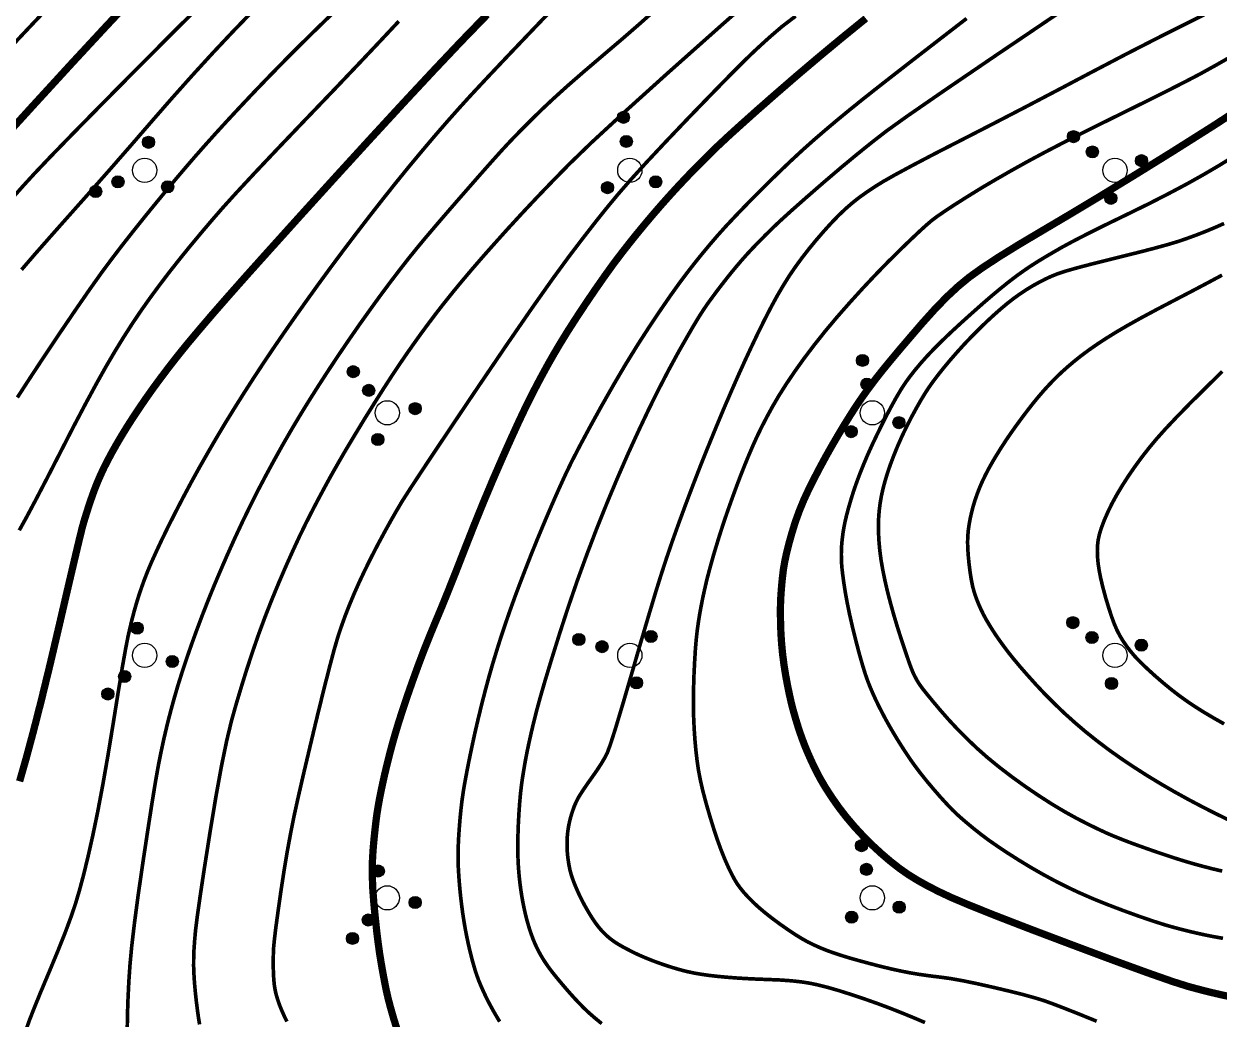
# Model space of a CAD drawing. Extents: x 396500 to 398250, y 1005980 to 1008200.
# Drawn here: x 398080.55 to 398105.18, y 1007956.54 to 1007977.06 of the extents above; entities that cross this region are included whole.
import ezdxf

# ---------------------------------------------------------------- set-up
doc = ezdxf.new("R2010")
doc.units = 0
doc.header["$LTSCALE"] = 0.5
doc.layers.get('0').update_dxf_attribs({"linetype": 'CONTINUOUS'})
doc.layers.add('DGX', color=2, linetype='CONTINUOUS')
doc.layers.add('ZBTZ', color=3, linetype='CONTINUOUS')

# ---------------------------------------------------------------- blocks, each defined once
blk = doc.blocks.new('*U110')
at = {"linetype": 'Continuous'}
for points in [[(-0.25, 2.2), (-0.238, 2.123), (-0.238, 2.277)], [(-0.238, 2.277), (-0.202, 2.053), (-0.202, 2.347)], [(-0.202, 2.053), (-0.238, 2.277), (-0.238, 2.123)], [(-0.202, 2.347), (-0.147, 1.998), (-0.147, 2.402)], [(-0.147, 1.998), (-0.202, 2.347), (-0.202, 2.053)], [(-0.147, 2.402), (-0.077, 1.962), (-0.077, 2.438)], [(-0.077, 1.962), (-0.147, 2.402), (-0.147, 1.998)], [(-0.077, 2.438), (0, 1.95), (0, 2.45)], [(0, 1.95), (-0.077, 2.438), (-0.077, 1.962)], [(0, 2.45), (0.077, 1.962), (0.077, 2.438)], [(0.077, 1.962), (0, 2.45), (0, 1.95)], [(0.077, 2.438), (0.147, 1.998), (0.147, 2.402)], [(0.147, 1.998), (0.077, 2.438), (0.077, 1.962)], [(0.147, 2.402), (0.202, 2.053), (0.202, 2.347)], [(0.202, 2.053), (0.147, 2.402), (0.147, 1.998)], [(0.202, 2.347), (0.238, 2.123), (0.238, 2.277)], [(0.238, 2.123), (0.202, 2.347), (0.202, 2.053)], [(0.25, 2.2), (0.238, 2.277), (0.238, 2.123)]]:
    blk.add_solid(points, dxfattribs=at)
blk = doc.blocks.new('*U109')
at = {"linetype": 'Continuous'}
for points in [[(-0.25, 1.2), (-0.238, 1.123), (-0.238, 1.277)], [(-0.238, 1.277), (-0.202, 1.053), (-0.202, 1.347)], [(-0.202, 1.053), (-0.238, 1.277), (-0.238, 1.123)], [(-0.202, 1.347), (-0.147, 0.998), (-0.147, 1.402)], [(-0.147, 0.998), (-0.202, 1.347), (-0.202, 1.053)], [(-0.147, 1.402), (-0.077, 0.962), (-0.077, 1.438)], [(-0.077, 0.962), (-0.147, 1.402), (-0.147, 0.998)], [(-0.077, 1.438), (0, 0.95), (0, 1.45)], [(0, 0.95), (-0.077, 1.438), (-0.077, 0.962)], [(0, 1.45), (0.077, 0.962), (0.077, 1.438)], [(0.077, 0.962), (0, 1.45), (0, 0.95)], [(0.077, 1.438), (0.147, 0.998), (0.147, 1.402)], [(0.147, 0.998), (0.077, 1.438), (0.077, 0.962)], [(0.147, 1.402), (0.202, 1.053), (0.202, 1.347)], [(0.202, 1.053), (0.147, 1.402), (0.147, 0.998)], [(0.202, 1.347), (0.238, 1.123), (0.238, 1.277)], [(0.238, 1.123), (0.202, 1.347), (0.202, 1.053)], [(0.25, 1.2), (0.238, 1.277), (0.238, 1.123)]]:
    blk.add_solid(points, dxfattribs=at)
blk = doc.blocks.new('*U108')
at = {"linetype": 'Continuous'}
for points in [[(-1.238, -0.523), (-1.202, -0.747), (-1.202, -0.453)], [(-1.202, -0.453), (-1.147, -0.802), (-1.147, -0.398)], [(-1.147, -0.802), (-1.202, -0.453), (-1.202, -0.747)], [(-1.147, -0.398), (-1.077, -0.838), (-1.077, -0.362)], [(-1.077, -0.838), (-1.147, -0.398), (-1.147, -0.802)], [(-1.077, -0.362), (-1, -0.85), (-1, -0.35)], [(-1, -0.85), (-1.077, -0.362), (-1.077, -0.838)], [(-1, -0.35), (-0.923, -0.838), (-0.923, -0.362)], [(-0.923, -0.838), (-1, -0.35), (-1, -0.85)], [(-0.923, -0.362), (-0.853, -0.802), (-0.853, -0.398)], [(-0.853, -0.802), (-0.923, -0.362), (-0.923, -0.838)], [(-0.853, -0.398), (-0.798, -0.747), (-0.798, -0.453)], [(-0.798, -0.747), (-0.853, -0.398), (-0.853, -0.802)], [(-0.798, -0.453), (-0.762, -0.677), (-0.762, -0.523)], [(-0.762, -0.677), (-0.798, -0.453), (-0.798, -0.747)], [(-1.25, -0.6), (-1.238, -0.677), (-1.238, -0.523)], [(-1.202, -0.747), (-1.238, -0.523), (-1.238, -0.677)], [(-0.75, -0.6), (-0.762, -0.523), (-0.762, -0.677)]]:
    blk.add_solid(points, dxfattribs=at)
blk = doc.blocks.new('*U107')
at = {"linetype": 'Continuous'}
for points in [[(0.762, -0.523), (0.798, -0.747), (0.798, -0.453)], [(0.798, -0.453), (0.853, -0.802), (0.853, -0.398)], [(0.853, -0.802), (0.798, -0.453), (0.798, -0.747)], [(0.853, -0.398), (0.923, -0.838), (0.923, -0.362)], [(0.923, -0.838), (0.853, -0.398), (0.853, -0.802)], [(0.923, -0.362), (1, -0.85), (1, -0.35)], [(1, -0.85), (0.923, -0.362), (0.923, -0.838)], [(1, -0.35), (1.077, -0.838), (1.077, -0.362)], [(1.077, -0.838), (1, -0.35), (1, -0.85)], [(1.077, -0.362), (1.147, -0.802), (1.147, -0.398)], [(1.147, -0.802), (1.077, -0.362), (1.077, -0.838)], [(1.147, -0.398), (1.202, -0.747), (1.202, -0.453)], [(1.202, -0.747), (1.147, -0.398), (1.147, -0.802)], [(1.202, -0.453), (1.238, -0.677), (1.238, -0.523)], [(1.238, -0.677), (1.202, -0.453), (1.202, -0.747)], [(0.75, -0.6), (0.762, -0.677), (0.762, -0.523)], [(0.798, -0.747), (0.762, -0.523), (0.762, -0.677)], [(1.25, -0.6), (1.238, -0.523), (1.238, -0.677)]]:
    blk.add_solid(points, dxfattribs=at)
blk = doc.blocks.new('gc160')
for centre, radius in [((0, 2.2), 0.25), ((0, 1.2), 0.25), ((0, 0), 0.5), ((-1, -0.6), 0.25), ((1, -0.6), 0.25)]:
    blk.add_circle(centre, radius)
at = {"linetype": 'Continuous'}
for name in ['*U110', '*U109', '*U108', '*U107']:
    blk.add_blockref(name, (0, 0), dxfattribs=at)

msp = doc.modelspace()

# ---------------------------------------------------------------- linework, layer by layer
at = {"layer": 'DGX', "linetype": 'Continuous', "const_width": 0.075}
for points in [[(398084.168, 1007956.43), (398084.148, 1007956.548), (398084.126, 1007956.704), (398084.101, 1007956.898), (398084.079, 1007957.103), (398084.062, 1007957.294), (398084.051, 1007957.47), (398084.045, 1007957.63), (398084.046, 1007957.79), (398084.052, 1007957.965), (398084.065, 1007958.153), (398084.083, 1007958.356), (398084.118, 1007958.64), (398084.179, 1007959.074), (398084.267, 1007959.656), (398084.382, 1007960.387), (398084.506, 1007961.136), (398084.621, 1007961.768), (398084.728, 1007962.286), (398084.825, 1007962.688), (398084.922, 1007963.035), (398085.027, 1007963.386), (398085.138, 1007963.743), (398085.257, 1007964.105), (398085.383, 1007964.469), (398085.517, 1007964.831), (398085.658, 1007965.191), (398085.807, 1007965.551), (398085.955, 1007965.894), (398086.096, 1007966.208), (398086.228, 1007966.493), (398086.352, 1007966.748), (398086.474, 1007966.989), (398086.6, 1007967.231), (398086.729, 1007967.472), (398086.861, 1007967.715), (398087.006, 1007967.971), (398087.171, 1007968.256), (398087.358, 1007968.568), (398087.565, 1007968.909), (398087.775, 1007969.246), (398087.967, 1007969.549), (398088.142, 1007969.819), (398088.3, 1007970.056), (398088.448, 1007970.272), (398088.596, 1007970.482), (398088.743, 1007970.687), (398088.889, 1007970.885), (398089.04, 1007971.086), (398089.203, 1007971.295), (398089.378, 1007971.514), (398089.566, 1007971.742), (398089.771, 1007971.985), (398090, 1007972.25), (398090.253, 1007972.535), (398090.53, 1007972.843), (398090.825, 1007973.164), (398091.134, 1007973.493), (398091.457, 1007973.829), (398091.793, 1007974.172), (398092.245, 1007974.61), (398092.915, 1007975.229), (398093.802, 1007976.03), (398094.906, 1007977.012), (398096.026, 1007978)], [(398080.6, 1007956.346), (398080.659, 1007956.514), (398080.757, 1007956.764), (398080.892, 1007957.096), (398081.066, 1007957.51), (398081.244, 1007957.938), (398081.394, 1007958.315), (398081.515, 1007958.64), (398081.608, 1007958.913), (398081.689, 1007959.186), (398081.776, 1007959.511), (398081.868, 1007959.889), (398081.965, 1007960.319), (398082.066, 1007960.806), (398082.17, 1007961.357), (398082.278, 1007961.971), (398082.389, 1007962.649), (398082.492, 1007963.292), (398082.577, 1007963.805), (398082.645, 1007964.186), (398082.694, 1007964.436), (398082.735, 1007964.616), (398082.778, 1007964.791), (398082.822, 1007964.958), (398082.868, 1007965.119), (398082.917, 1007965.278), (398082.971, 1007965.437), (398083.029, 1007965.598), (398083.092, 1007965.76), (398083.167, 1007965.939), (398083.263, 1007966.152), (398083.378, 1007966.399), (398083.514, 1007966.679), (398083.664, 1007966.977), (398083.821, 1007967.28), (398083.985, 1007967.588), (398084.157, 1007967.9), (398084.335, 1007968.213), (398084.515, 1007968.523), (398084.698, 1007968.83), (398084.885, 1007969.133), (398085.076, 1007969.437), (398085.274, 1007969.745), (398085.479, 1007970.057), (398085.691, 1007970.373), (398085.911, 1007970.694), (398086.139, 1007971.021), (398086.376, 1007971.355), (398086.621, 1007971.696), (398086.874, 1007972.042), (398087.134, 1007972.391), (398087.401, 1007972.743), (398087.674, 1007973.098), (398087.95, 1007973.451), (398088.223, 1007973.794), (398088.494, 1007974.127), (398088.763, 1007974.45), (398089.027, 1007974.762), (398089.287, 1007975.061), (398089.541, 1007975.347), (398089.79, 1007975.62), (398090.101, 1007975.953), (398090.544, 1007976.422), (398091.119, 1007977.025), (398091.825, 1007977.762)], [(398080.412, 1007969.356), (398080.664, 1007969.745), (398080.954, 1007970.186), (398081.282, 1007970.677), (398081.611, 1007971.162), (398081.901, 1007971.582), (398082.153, 1007971.937), (398082.368, 1007972.226), (398082.568, 1007972.488), (398082.78, 1007972.758), (398083.003, 1007973.038), (398083.238, 1007973.327), (398083.47, 1007973.609), (398083.688, 1007973.871), (398083.892, 1007974.111), (398084.08, 1007974.329), (398084.274, 1007974.549), (398084.492, 1007974.792), (398084.736, 1007975.059), (398085.006, 1007975.349), (398085.295, 1007975.656), (398085.6, 1007975.973), (398085.921, 1007976.301), (398086.257, 1007976.638), (398086.652, 1007977.026), (398087.149, 1007977.506)], [(398082.676, 1007956.279), (398082.681, 1007956.633), (398082.693, 1007956.981), (398082.71, 1007957.324), (398082.733, 1007957.661), (398082.769, 1007958.045), (398082.826, 1007958.526), (398082.903, 1007959.105), (398083.001, 1007959.78), (398083.102, 1007960.448), (398083.188, 1007961.002), (398083.26, 1007961.443), (398083.318, 1007961.77), (398083.372, 1007962.041), (398083.43, 1007962.312), (398083.494, 1007962.584), (398083.563, 1007962.857), (398083.638, 1007963.132), (398083.719, 1007963.411), (398083.808, 1007963.694), (398083.903, 1007963.98), (398084.004, 1007964.271), (398084.11, 1007964.563), (398084.221, 1007964.859), (398084.338, 1007965.157), (398084.461, 1007965.462), (398084.594, 1007965.776), (398084.735, 1007966.101), (398084.885, 1007966.436), (398085.043, 1007966.774), (398085.205, 1007967.108), (398085.371, 1007967.439), (398085.543, 1007967.765), (398085.717, 1007968.085), (398085.89, 1007968.395), (398086.064, 1007968.696), (398086.238, 1007968.988), (398086.417, 1007969.279), (398086.608, 1007969.581), (398086.809, 1007969.892), (398087.022, 1007970.214), (398087.24, 1007970.536), (398087.457, 1007970.849), (398087.674, 1007971.154), (398087.889, 1007971.451), (398088.098, 1007971.732), (398088.295, 1007971.99), (398088.479, 1007972.226), (398088.651, 1007972.439), (398088.837, 1007972.663), (398089.063, 1007972.929), (398089.33, 1007973.239), (398089.637, 1007973.591), (398089.939, 1007973.936), (398090.191, 1007974.221), (398090.393, 1007974.446), (398090.546, 1007974.611), (398090.684, 1007974.755), (398090.842, 1007974.916), (398091.02, 1007975.094), (398091.219, 1007975.289), (398091.455, 1007975.511), (398091.743, 1007975.772), (398092.086, 1007976.071), (398092.481, 1007976.408), (398092.882, 1007976.749), (398093.242, 1007977.062), (398093.56, 1007977.345)], [(398085.968, 1007956.488), (398085.914, 1007956.6), (398085.868, 1007956.703), (398085.829, 1007956.796), (398085.798, 1007956.881), (398085.772, 1007956.959), (398085.75, 1007957.034), (398085.732, 1007957.105), (398085.719, 1007957.173), (398085.708, 1007957.246), (398085.699, 1007957.333), (398085.692, 1007957.434), (398085.688, 1007957.548), (398085.685, 1007957.669), (398085.686, 1007957.79), (398085.689, 1007957.91), (398085.695, 1007958.029), (398085.711, 1007958.189), (398085.74, 1007958.431), (398085.784, 1007958.753), (398085.841, 1007959.157), (398085.907, 1007959.588), (398085.974, 1007959.991), (398086.043, 1007960.365), (398086.112, 1007960.712), (398086.194, 1007961.086), (398086.298, 1007961.541), (398086.425, 1007962.079), (398086.573, 1007962.7), (398086.721, 1007963.304), (398086.845, 1007963.793), (398086.945, 1007964.168), (398087.021, 1007964.428), (398087.09, 1007964.634), (398087.167, 1007964.849), (398087.254, 1007965.072), (398087.35, 1007965.303), (398087.456, 1007965.542), (398087.573, 1007965.791), (398087.7, 1007966.048), (398087.837, 1007966.314), (398087.976, 1007966.573), (398088.107, 1007966.81), (398088.23, 1007967.025), (398088.345, 1007967.219), (398088.525, 1007967.5), (398088.842, 1007967.981), (398089.295, 1007968.66), (398089.885, 1007969.538), (398090.498, 1007970.441), (398091.018, 1007971.196), (398091.445, 1007971.801), (398091.779, 1007972.258), (398092.058, 1007972.625), (398092.318, 1007972.96), (398092.56, 1007973.263), (398092.784, 1007973.534), (398093.036, 1007973.824), (398093.364, 1007974.186), (398093.768, 1007974.618), (398094.248, 1007975.122), (398094.722, 1007975.612), (398095.107, 1007976.006), (398095.403, 1007976.303), (398095.611, 1007976.503), (398095.768, 1007976.648), (398095.914, 1007976.78), (398096.049, 1007976.897), (398096.172, 1007977.002), (398096.454, 1007977.218)], [(398104.875, 1007977.247), (398104.047, 1007976.834), (398103.269, 1007976.436), (398102.542, 1007976.055), (398101.849, 1007975.689), (398101.176, 1007975.336), (398100.522, 1007974.997), (398099.887, 1007974.671), (398099.316, 1007974.378), (398098.855, 1007974.136), (398098.504, 1007973.947), (398098.263, 1007973.81), (398098.082, 1007973.698), (398097.916, 1007973.587), (398097.762, 1007973.477), (398097.622, 1007973.366), (398097.485, 1007973.247), (398097.341, 1007973.11), (398097.191, 1007972.955), (398097.035, 1007972.783), (398096.879, 1007972.602), (398096.731, 1007972.422), (398096.591, 1007972.242), (398096.459, 1007972.062), (398096.331, 1007971.875), (398096.204, 1007971.673), (398096.076, 1007971.455), (398095.949, 1007971.221), (398095.82, 1007970.971), (398095.688, 1007970.705), (398095.553, 1007970.422), (398095.414, 1007970.124), (398095.27, 1007969.806), (398095.121, 1007969.467), (398094.966, 1007969.107), (398094.807, 1007968.725), (398094.646, 1007968.331), (398094.488, 1007967.937), (398094.335, 1007967.541), (398094.185, 1007967.144), (398094.043, 1007966.758), (398093.913, 1007966.394), (398093.796, 1007966.053), (398093.692, 1007965.735), (398093.58, 1007965.377), (398093.44, 1007964.912), (398093.272, 1007964.343), (398093.077, 1007963.669), (398092.888, 1007963.022), (398092.741, 1007962.532), (398092.635, 1007962.201), (398092.571, 1007962.027), (398092.518, 1007961.925), (398092.449, 1007961.808), (398092.363, 1007961.676), (398092.261, 1007961.53), (398092.159, 1007961.386), (398092.075, 1007961.263), (398092.009, 1007961.161), (398091.962, 1007961.081), (398091.925, 1007961.006), (398091.889, 1007960.922), (398091.856, 1007960.829), (398091.824, 1007960.728), (398091.796, 1007960.622), (398091.774, 1007960.516), (398091.757, 1007960.41), (398091.747, 1007960.304), (398091.742, 1007960.198), (398091.742, 1007960.093), (398091.747, 1007959.987), (398091.757, 1007959.881), (398091.771, 1007959.779), (398091.787, 1007959.687), (398091.805, 1007959.603), (398091.825, 1007959.528), (398091.849, 1007959.454), (398091.879, 1007959.371), (398091.916, 1007959.279), (398091.959, 1007959.179), (398092.006, 1007959.076), (398092.056, 1007958.975), (398092.11, 1007958.875), (398092.166, 1007958.777), (398092.221, 1007958.685), (398092.273, 1007958.603), (398092.321, 1007958.533), (398092.365, 1007958.473), (398092.407, 1007958.42), (398092.45, 1007958.37), (398092.494, 1007958.323), (398092.538, 1007958.279), (398092.584, 1007958.238), (398092.633, 1007958.197), (398092.686, 1007958.157), (398092.741, 1007958.119), (398092.806, 1007958.078), (398092.89, 1007958.03), (398092.992, 1007957.976), (398093.112, 1007957.914), (398093.248, 1007957.85), (398093.397, 1007957.787), (398093.558, 1007957.724), (398093.732, 1007957.662), (398093.907, 1007957.605), (398094.071, 1007957.557), (398094.225, 1007957.518), (398094.367, 1007957.488), (398094.511, 1007957.463), (398094.669, 1007957.441), (398094.84, 1007957.421), (398095.024, 1007957.404), (398095.223, 1007957.388), (398095.437, 1007957.375), (398095.666, 1007957.364), (398095.909, 1007957.355), (398096.149, 1007957.345), (398096.367, 1007957.329), (398096.564, 1007957.308), (398096.738, 1007957.281), (398096.916, 1007957.244), (398097.12, 1007957.192), (398097.352, 1007957.125), (398097.611, 1007957.043), (398097.879, 1007956.953), (398098.137, 1007956.862), (398098.384, 1007956.77), (398098.622, 1007956.676), (398098.862, 1007956.578), (398099.12, 1007956.469)], [(398080.451, 1007966.617), (398080.605, 1007966.896), (398080.797, 1007967.257), (398081.028, 1007967.7), (398081.297, 1007968.224), (398081.571, 1007968.758), (398081.819, 1007969.229), (398082.04, 1007969.638), (398082.234, 1007969.985), (398082.415, 1007970.294), (398082.595, 1007970.588), (398082.775, 1007970.869), (398082.955, 1007971.137), (398083.14, 1007971.399), (398083.335, 1007971.664), (398083.539, 1007971.933), (398083.753, 1007972.204), (398083.973, 1007972.476), (398084.196, 1007972.744), (398084.421, 1007973.009), (398084.648, 1007973.27), (398084.927, 1007973.578), (398085.305, 1007973.985), (398085.783, 1007974.491), (398086.36, 1007975.095), (398086.95, 1007975.71), (398087.465, 1007976.252), (398087.906, 1007976.719), (398088.273, 1007977.111)], [(398102.659, 1007956.496), (398102.295, 1007956.644), (398101.992, 1007956.764), (398101.751, 1007956.856), (398101.571, 1007956.921), (398101.395, 1007956.975), (398101.165, 1007957.039), (398100.881, 1007957.111), (398100.544, 1007957.191), (398100.203, 1007957.268), (398099.907, 1007957.329), (398099.656, 1007957.374), (398099.45, 1007957.403), (398099.272, 1007957.424), (398099.103, 1007957.447), (398098.943, 1007957.471), (398098.793, 1007957.497), (398098.635, 1007957.528), (398098.452, 1007957.568), (398098.245, 1007957.617), (398098.014, 1007957.676), (398097.782, 1007957.739), (398097.575, 1007957.797), (398097.393, 1007957.853), (398097.236, 1007957.905), (398097.094, 1007957.956), (398096.959, 1007958.011), (398096.832, 1007958.068), (398096.711, 1007958.127), (398096.587, 1007958.196), (398096.449, 1007958.281), (398096.297, 1007958.382), (398096.13, 1007958.499), (398095.965, 1007958.621), (398095.817, 1007958.738), (398095.686, 1007958.849), (398095.572, 1007958.955), (398095.473, 1007959.056), (398095.387, 1007959.15), (398095.314, 1007959.24), (398095.253, 1007959.323), (398095.197, 1007959.414), (398095.137, 1007959.527), (398095.071, 1007959.662), (398095.001, 1007959.819), (398094.927, 1007960.001), (398094.849, 1007960.213), (398094.768, 1007960.456), (398094.684, 1007960.728), (398094.605, 1007961.003), (398094.539, 1007961.253), (398094.488, 1007961.478), (398094.45, 1007961.677), (398094.422, 1007961.871), (398094.398, 1007962.078), (398094.378, 1007962.299), (398094.362, 1007962.534), (398094.351, 1007962.782), (398094.347, 1007963.047), (398094.349, 1007963.326), (398094.358, 1007963.621), (398094.372, 1007963.905), (398094.387, 1007964.155), (398094.405, 1007964.368), (398094.425, 1007964.547), (398094.447, 1007964.708), (398094.473, 1007964.871), (398094.503, 1007965.036), (398094.535, 1007965.202), (398094.572, 1007965.372), (398094.612, 1007965.547), (398094.657, 1007965.726), (398094.707, 1007965.91), (398094.76, 1007966.1), (398094.819, 1007966.296), (398094.881, 1007966.498), (398094.948, 1007966.706), (398095.019, 1007966.918), (398095.093, 1007967.13), (398095.169, 1007967.342), (398095.247, 1007967.554), (398095.327, 1007967.764), (398095.407, 1007967.966), (398095.487, 1007968.161), (398095.567, 1007968.348), (398095.652, 1007968.537), (398095.748, 1007968.735), (398095.854, 1007968.941), (398095.971, 1007969.156), (398096.103, 1007969.383), (398096.256, 1007969.625), (398096.429, 1007969.882), (398096.623, 1007970.154), (398096.836, 1007970.436), (398097.065, 1007970.724), (398097.311, 1007971.017), (398097.573, 1007971.315), (398097.839, 1007971.608), (398098.098, 1007971.883), (398098.349, 1007972.142), (398098.592, 1007972.383), (398098.813, 1007972.597), (398098.996, 1007972.77), (398099.14, 1007972.902), (398099.248, 1007972.995), (398099.36, 1007973.08), (398099.521, 1007973.191), (398099.729, 1007973.328), (398099.986, 1007973.491), (398100.274, 1007973.669), (398100.579, 1007973.849), (398100.9, 1007974.033), (398101.237, 1007974.221), (398101.612, 1007974.422), (398102.047, 1007974.648), (398102.542, 1007974.898), (398103.097, 1007975.172), (398103.642, 1007975.441), (398104.105, 1007975.672), (398104.486, 1007975.866), (398104.785, 1007976.022), (398105.139, 1007976.218), (398105.683, 1007976.53)], [(398105.263, 1007958.205), (398105.067, 1007958.24), (398104.876, 1007958.278), (398104.683, 1007958.321), (398104.488, 1007958.368), (398104.291, 1007958.419), (398104.074, 1007958.48), (398103.823, 1007958.56), (398103.537, 1007958.658), (398103.216, 1007958.774), (398102.889, 1007958.898), (398102.584, 1007959.021), (398102.303, 1007959.144), (398102.044, 1007959.266), (398101.795, 1007959.392), (398101.546, 1007959.527), (398101.295, 1007959.671), (398101.044, 1007959.824), (398100.805, 1007959.976), (398100.596, 1007960.116), (398100.414, 1007960.243), (398100.262, 1007960.358), (398100.128, 1007960.464), (398100.005, 1007960.566), (398099.892, 1007960.662), (398099.79, 1007960.753), (398099.686, 1007960.853), (398099.57, 1007960.974), (398099.44, 1007961.116), (398099.298, 1007961.279), (398099.156, 1007961.448), (398099.028, 1007961.608), (398098.913, 1007961.76), (398098.811, 1007961.904), (398098.718, 1007962.043), (398098.628, 1007962.183), (398098.541, 1007962.322), (398098.457, 1007962.462), (398098.377, 1007962.6), (398098.302, 1007962.735), (398098.232, 1007962.868), (398098.166, 1007962.997), (398098.104, 1007963.125), (398098.046, 1007963.253), (398097.992, 1007963.38), (398097.941, 1007963.508), (398097.889, 1007963.656), (398097.83, 1007963.847), (398097.764, 1007964.08), (398097.692, 1007964.355), (398097.622, 1007964.639), (398097.563, 1007964.898), (398097.515, 1007965.133), (398097.477, 1007965.344), (398097.448, 1007965.53), (398097.426, 1007965.69), (398097.41, 1007965.826), (398097.401, 1007965.936), (398097.397, 1007966.033), (398097.396, 1007966.128), (398097.398, 1007966.221), (398097.403, 1007966.312), (398097.411, 1007966.403), (398097.422, 1007966.497), (398097.435, 1007966.593), (398097.452, 1007966.691), (398097.474, 1007966.8), (398097.504, 1007966.927), (398097.543, 1007967.074), (398097.591, 1007967.239), (398097.646, 1007967.417), (398097.71, 1007967.601), (398097.781, 1007967.791), (398097.86, 1007967.988), (398097.948, 1007968.195), (398098.049, 1007968.416), (398098.162, 1007968.652), (398098.286, 1007968.902), (398098.412, 1007969.143), (398098.526, 1007969.351), (398098.63, 1007969.526), (398098.723, 1007969.668), (398098.816, 1007969.795), (398098.919, 1007969.926), (398099.032, 1007970.061), (398099.155, 1007970.199), (398099.297, 1007970.349), (398099.465, 1007970.517), (398099.659, 1007970.703), (398099.88, 1007970.907), (398100.107, 1007971.111), (398100.317, 1007971.297), (398100.511, 1007971.464), (398100.688, 1007971.611), (398100.854, 1007971.744), (398101.01, 1007971.863), (398101.158, 1007971.969), (398101.296, 1007972.063), (398101.437, 1007972.153), (398101.594, 1007972.249), (398101.765, 1007972.349), (398101.95, 1007972.456), (398102.179, 1007972.579), (398102.477, 1007972.733), (398102.845, 1007972.916), (398103.282, 1007973.128), (398103.735, 1007973.35), (398104.148, 1007973.561), (398104.521, 1007973.759), (398104.855, 1007973.946), (398105.164, 1007974.127), (398105.464, 1007974.311)], [(398105.247, 1007959.591), (398105.051, 1007959.637), (398104.861, 1007959.686), (398104.676, 1007959.736), (398104.484, 1007959.792), (398104.276, 1007959.857), (398104.052, 1007959.931), (398103.811, 1007960.013), (398103.574, 1007960.097), (398103.362, 1007960.174), (398103.175, 1007960.246), (398103.013, 1007960.311), (398102.853, 1007960.38), (398102.671, 1007960.465), (398102.468, 1007960.565), (398102.242, 1007960.681), (398102, 1007960.815), (398101.744, 1007960.968), (398101.474, 1007961.141), (398101.191, 1007961.333), (398100.911, 1007961.535), (398100.652, 1007961.733), (398100.413, 1007961.928), (398100.195, 1007962.121), (398099.992, 1007962.314), (398099.797, 1007962.51), (398099.611, 1007962.709), (398099.433, 1007962.912), (398099.277, 1007963.098), (398099.155, 1007963.247), (398099.066, 1007963.359), (398099.012, 1007963.434), (398098.975, 1007963.491), (398098.94, 1007963.552), (398098.907, 1007963.615), (398098.875, 1007963.681), (398098.837, 1007963.773), (398098.785, 1007963.916), (398098.719, 1007964.109), (398098.638, 1007964.352), (398098.554, 1007964.616), (398098.477, 1007964.872), (398098.408, 1007965.12), (398098.346, 1007965.36), (398098.293, 1007965.59), (398098.249, 1007965.807), (398098.214, 1007966.01), (398098.189, 1007966.2), (398098.173, 1007966.379), (398098.163, 1007966.55), (398098.16, 1007966.712), (398098.165, 1007966.866), (398098.176, 1007967.016), (398098.195, 1007967.168), (398098.221, 1007967.321), (398098.255, 1007967.476), (398098.298, 1007967.635), (398098.349, 1007967.804), (398098.41, 1007967.981), (398098.481, 1007968.168), (398098.559, 1007968.359), (398098.644, 1007968.551), (398098.736, 1007968.744), (398098.835, 1007968.938), (398098.935, 1007969.122), (398099.029, 1007969.288), (398099.117, 1007969.434), (398099.199, 1007969.56), (398099.287, 1007969.684), (398099.39, 1007969.82), (398099.508, 1007969.968), (398099.643, 1007970.13), (398099.787, 1007970.295), (398099.934, 1007970.457), (398100.085, 1007970.616), (398100.239, 1007970.77), (398100.391, 1007970.918), (398100.537, 1007971.053), (398100.676, 1007971.176), (398100.809, 1007971.288), (398100.939, 1007971.39), (398101.072, 1007971.486), (398101.207, 1007971.576), (398101.344, 1007971.659), (398101.48, 1007971.734), (398101.611, 1007971.801), (398101.737, 1007971.859), (398101.858, 1007971.907), (398102.021, 1007971.961), (398102.272, 1007972.032), (398102.612, 1007972.121), (398103.041, 1007972.228), (398103.478, 1007972.336), (398103.841, 1007972.43), (398104.132, 1007972.51), (398104.351, 1007972.576), (398104.534, 1007972.639), (398104.72, 1007972.707), (398104.909, 1007972.781), (398105.101, 1007972.861), (398105.286, 1007972.943)], [(398105.287, 1007962.625), (398105.068, 1007962.749), (398104.867, 1007962.868), (398104.685, 1007962.983), (398104.521, 1007963.093), (398104.364, 1007963.206), (398104.203, 1007963.33), (398104.038, 1007963.465), (398103.868, 1007963.612), (398103.707, 1007963.758), (398103.567, 1007963.892), (398103.449, 1007964.015), (398103.354, 1007964.127), (398103.273, 1007964.233), (398103.2, 1007964.34), (398103.135, 1007964.448), (398103.079, 1007964.556), (398103.025, 1007964.68), (398102.969, 1007964.832), (398102.91, 1007965.011), (398102.847, 1007965.219), (398102.79, 1007965.43), (398102.744, 1007965.62), (398102.711, 1007965.788), (398102.689, 1007965.934), (398102.677, 1007966.066), (398102.673, 1007966.191), (398102.677, 1007966.307), (398102.69, 1007966.416), (398102.714, 1007966.53), (398102.755, 1007966.663), (398102.812, 1007966.815), (398102.886, 1007966.985), (398102.974, 1007967.167), (398103.076, 1007967.354), (398103.192, 1007967.547), (398103.32, 1007967.746), (398103.458, 1007967.945), (398103.599, 1007968.137), (398103.745, 1007968.323), (398103.895, 1007968.503), (398104.071, 1007968.7), (398104.296, 1007968.939), (398104.568, 1007969.218), (398104.889, 1007969.538), (398105.25, 1007969.893)]]:
    msp.add_lwpolyline(points, dxfattribs=at)
at = {"layer": 'DGX', "color": 3, "linetype": 'Continuous', "lineweight": -2, "const_width": 0.15, "flags": 128}
for points in [[(398082.909, 1007977.719), (398082.254, 1007977.022), (398081.518, 1007976.228), (398080.701, 1007975.336), (398079.9, 1007974.455)], [(398105.976, 1007975.549), (398105.06, 1007974.953), (398104.226, 1007974.426), (398103.465, 1007973.954), (398102.766, 1007973.527), (398102.129, 1007973.144), (398101.556, 1007972.805), (398101.054, 1007972.507), (398100.633, 1007972.246), (398100.293, 1007972.022), (398100.034, 1007971.836), (398099.809, 1007971.651), (398099.574, 1007971.433), (398099.329, 1007971.181), (398099.073, 1007970.897), (398098.825, 1007970.609), (398098.604, 1007970.35), (398098.41, 1007970.118), (398098.243, 1007969.914), (398098.094, 1007969.725), (398097.954, 1007969.539), (398097.823, 1007969.356), (398097.7, 1007969.176), (398097.581, 1007968.99), (398097.458, 1007968.792), (398097.331, 1007968.581), (398097.201, 1007968.358), (398097.072, 1007968.129), (398096.95, 1007967.903), (398096.834, 1007967.681), (398096.724, 1007967.461), (398096.622, 1007967.241), (398096.53, 1007967.017), (398096.447, 1007966.788), (398096.375, 1007966.555), (398096.313, 1007966.333), (398096.264, 1007966.135), (398096.228, 1007965.963), (398096.203, 1007965.816), (398096.186, 1007965.679), (398096.171, 1007965.54), (398096.159, 1007965.397), (398096.149, 1007965.252), (398096.142, 1007965.095), (398096.14, 1007964.919), (398096.143, 1007964.725), (398096.15, 1007964.512), (398096.164, 1007964.29), (398096.185, 1007964.069), (398096.213, 1007963.849), (398096.248, 1007963.63), (398096.287, 1007963.421), (398096.326, 1007963.23), (398096.365, 1007963.057), (398096.405, 1007962.902), (398096.446, 1007962.757), (398096.489, 1007962.614), (398096.535, 1007962.472), (398096.584, 1007962.331), (398096.639, 1007962.186), (398096.704, 1007962.029), (398096.779, 1007961.86), (398096.865, 1007961.68), (398096.963, 1007961.492), (398097.077, 1007961.3), (398097.205, 1007961.103), (398097.347, 1007960.901), (398097.503, 1007960.699), (398097.67, 1007960.502), (398097.849, 1007960.309), (398098.038, 1007960.121), (398098.23, 1007959.944), (398098.417, 1007959.785), (398098.598, 1007959.644), (398098.774, 1007959.521), (398098.959, 1007959.406), (398099.168, 1007959.289), (398099.401, 1007959.17), (398099.658, 1007959.049), (398100.015, 1007958.897), (398100.548, 1007958.683), (398101.258, 1007958.408), (398102.144, 1007958.073), (398103.024, 1007957.744), (398103.717, 1007957.492), (398104.222, 1007957.315), (398104.541, 1007957.214), (398104.767, 1007957.153), (398104.995, 1007957.095), (398105.226, 1007957.041), (398105.46, 1007956.991)]]:
    msp.add_lwpolyline(points, dxfattribs=at)
at = {"layer": 'DGX', "linetype": 'Continuous', "const_width": 0.075, "flags": 128}
for points in [[(398084.5, 1007977.749), (398083.762, 1007977.022), (398082.946, 1007976.204), (398082.168, 1007975.418), (398081.546, 1007974.785), (398081.079, 1007974.304), (398080.767, 1007973.975), (398080.536, 1007973.723), (398080.311, 1007973.47)], [(398081.264, 1007977.625), (398080.724, 1007977.056), (398079.996, 1007976.284)], [(398085.277, 1007977.336), (398084.854, 1007976.899), (398084.435, 1007976.453), (398084.014, 1007975.992), (398083.591, 1007975.518), (398083.165, 1007975.029), (398082.74, 1007974.538), (398082.319, 1007974.056), (398081.901, 1007973.582), (398081.487, 1007973.117), (398081.103, 1007972.684), (398080.773, 1007972.309), (398080.497, 1007971.989)], [(398099.978, 1007977.169), (398099.42, 1007976.738), (398098.876, 1007976.317), (398098.42, 1007975.962), (398098.052, 1007975.674), (398097.772, 1007975.451), (398097.536, 1007975.26), (398097.303, 1007975.068), (398097.072, 1007974.873), (398096.843, 1007974.676), (398096.606, 1007974.465), (398096.348, 1007974.226), (398096.07, 1007973.96), (398095.772, 1007973.666), (398095.482, 1007973.374), (398095.231, 1007973.114), (398095.017, 1007972.886), (398094.84, 1007972.689), (398094.683, 1007972.505), (398094.527, 1007972.318), (398094.373, 1007972.127), (398094.221, 1007971.931), (398094.058, 1007971.714), (398093.873, 1007971.455), (398093.668, 1007971.157), (398093.441, 1007970.818), (398093.2, 1007970.445), (398092.954, 1007970.046), (398092.703, 1007969.62), (398092.446, 1007969.168), (398092.206, 1007968.732), (398092.003, 1007968.353), (398091.837, 1007968.031), (398091.709, 1007967.766), (398091.598, 1007967.523), (398091.484, 1007967.267), (398091.367, 1007966.997), (398091.247, 1007966.714), (398091.126, 1007966.423), (398091.007, 1007966.129), (398090.891, 1007965.833), (398090.776, 1007965.534), (398090.665, 1007965.238), (398090.561, 1007964.949), (398090.463, 1007964.666), (398090.372, 1007964.391), (398090.286, 1007964.118), (398090.203, 1007963.843), (398090.124, 1007963.566), (398090.049, 1007963.287), (398089.977, 1007963.005), (398089.908, 1007962.72), (398089.841, 1007962.432), (398089.778, 1007962.141), (398089.72, 1007961.863), (398089.672, 1007961.616), (398089.632, 1007961.4), (398089.601, 1007961.215), (398089.576, 1007961.041), (398089.555, 1007960.858), (398089.536, 1007960.667), (398089.52, 1007960.468), (398089.507, 1007960.274), (398089.499, 1007960.102), (398089.495, 1007959.952), (398089.496, 1007959.822), (398089.499, 1007959.696), (398089.507, 1007959.558), (398089.517, 1007959.406), (398089.531, 1007959.242), (398089.548, 1007959.071), (398089.568, 1007958.901), (398089.59, 1007958.732), (398089.616, 1007958.564), (398089.644, 1007958.398), (398089.676, 1007958.235), (398089.71, 1007958.074), (398089.747, 1007957.917), (398089.784, 1007957.769), (398089.821, 1007957.638), (398089.855, 1007957.522), (398089.889, 1007957.424), (398089.924, 1007957.328), (398089.967, 1007957.225), (398090.017, 1007957.113), (398090.073, 1007956.992), (398090.144, 1007956.853), (398090.237, 1007956.684), (398090.353, 1007956.487)], [(398102.034, 1007977.389), (398100.617, 1007976.432), (398099.528, 1007975.69), (398098.765, 1007975.163), (398098.329, 1007974.851), (398098.044, 1007974.63), (398097.732, 1007974.379), (398097.393, 1007974.098), (398097.027, 1007973.786), (398096.677, 1007973.481), (398096.385, 1007973.223), (398096.15, 1007973.01), (398095.973, 1007972.843), (398095.83, 1007972.701), (398095.696, 1007972.566), (398095.572, 1007972.437), (398095.457, 1007972.314), (398095.345, 1007972.188), (398095.229, 1007972.052), (398095.107, 1007971.904), (398094.981, 1007971.744), (398094.858, 1007971.585), (398094.747, 1007971.436), (398094.647, 1007971.299), (398094.56, 1007971.172), (398094.465, 1007971.025), (398094.344, 1007970.824), (398094.197, 1007970.57), (398094.023, 1007970.264), (398093.833, 1007969.914), (398093.635, 1007969.532), (398093.43, 1007969.119), (398093.218, 1007968.672), (398093.002, 1007968.201), (398092.787, 1007967.709), (398092.573, 1007967.198), (398092.36, 1007966.668), (398092.153, 1007966.126), (398091.954, 1007965.58), (398091.765, 1007965.03), (398091.585, 1007964.476), (398091.424, 1007963.961), (398091.292, 1007963.527), (398091.19, 1007963.174), (398091.116, 1007962.902), (398091.059, 1007962.677), (398091.008, 1007962.462), (398090.962, 1007962.258), (398090.921, 1007962.064), (398090.885, 1007961.879), (398090.854, 1007961.699), (398090.826, 1007961.526), (398090.802, 1007961.358), (398090.782, 1007961.184), (398090.765, 1007960.992), (398090.75, 1007960.783), (398090.738, 1007960.556), (398090.73, 1007960.331), (398090.727, 1007960.128), (398090.728, 1007959.948), (398090.733, 1007959.789), (398090.742, 1007959.642), (398090.754, 1007959.499), (398090.769, 1007959.358), (398090.787, 1007959.221), (398090.807, 1007959.087), (398090.83, 1007958.957), (398090.855, 1007958.832), (398090.882, 1007958.711), (398090.911, 1007958.595), (398090.942, 1007958.484), (398090.974, 1007958.379), (398091.008, 1007958.28), (398091.043, 1007958.186), (398091.08, 1007958.096), (398091.12, 1007958.01), (398091.161, 1007957.929), (398091.205, 1007957.85), (398091.252, 1007957.771), (398091.303, 1007957.693), (398091.356, 1007957.616), (398091.419, 1007957.532), (398091.497, 1007957.434), (398091.589, 1007957.322), (398091.695, 1007957.197), (398091.805, 1007957.07), (398091.909, 1007956.955), (398092.007, 1007956.852), (398092.097, 1007956.76), (398092.196, 1007956.667), (398092.316, 1007956.563), (398092.457, 1007956.446)], [(398105.244, 1007971.878), (398104.953, 1007971.722), (398104.622, 1007971.547), (398104.251, 1007971.354), (398103.882, 1007971.161), (398103.56, 1007970.988), (398103.285, 1007970.834), (398103.055, 1007970.699), (398102.856, 1007970.575), (398102.672, 1007970.455), (398102.503, 1007970.337), (398102.348, 1007970.222), (398102.204, 1007970.108), (398102.067, 1007969.992), (398101.937, 1007969.876), (398101.814, 1007969.758), (398101.696, 1007969.636), (398101.577, 1007969.507), (398101.459, 1007969.37), (398101.341, 1007969.226), (398101.225, 1007969.077), (398101.112, 1007968.927), (398101.002, 1007968.777), (398100.894, 1007968.625), (398100.791, 1007968.474), (398100.694, 1007968.325), (398100.602, 1007968.177), (398100.515, 1007968.032), (398100.435, 1007967.89), (398100.364, 1007967.753), (398100.301, 1007967.622), (398100.246, 1007967.495), (398100.198, 1007967.371), (398100.154, 1007967.245), (398100.115, 1007967.117), (398100.081, 1007966.987), (398100.052, 1007966.858), (398100.03, 1007966.735), (398100.013, 1007966.615), (398100.003, 1007966.5), (398099.999, 1007966.379), (398100.002, 1007966.241), (398100.013, 1007966.086), (398100.03, 1007965.913), (398100.052, 1007965.742), (398100.076, 1007965.594), (398100.101, 1007965.467), (398100.129, 1007965.362), (398100.159, 1007965.268), (398100.194, 1007965.173), (398100.233, 1007965.078), (398100.276, 1007964.982), (398100.324, 1007964.884), (398100.378, 1007964.783), (398100.439, 1007964.68), (398100.505, 1007964.573), (398100.577, 1007964.462), (398100.657, 1007964.347), (398100.744, 1007964.227), (398100.838, 1007964.102), (398100.947, 1007963.965), (398101.078, 1007963.809), (398101.231, 1007963.634), (398101.406, 1007963.439), (398101.596, 1007963.236), (398101.795, 1007963.037), (398102.001, 1007962.84), (398102.216, 1007962.647), (398102.439, 1007962.457), (398102.673, 1007962.271), (398102.916, 1007962.087), (398103.17, 1007961.907), (398103.433, 1007961.731), (398103.703, 1007961.558), (398103.98, 1007961.39), (398104.265, 1007961.225), (398104.551, 1007961.067), (398104.833, 1007960.918), (398105.11, 1007960.777), (398105.382, 1007960.645)]]:
    msp.add_lwpolyline(points, dxfattribs=at)
at = {"layer": 'DGX', "color": 3, "linetype": 'Continuous', "lineweight": -2, "const_width": 0.15}
for points in [[(398090.094, 1007977.247), (398089.549, 1007976.685), (398088.991, 1007976.095), (398088.37, 1007975.429), (398087.686, 1007974.686), (398086.938, 1007973.867), (398086.215, 1007973.07), (398085.606, 1007972.394), (398085.109, 1007971.84), (398084.726, 1007971.407), (398084.417, 1007971.053), (398084.145, 1007970.734), (398083.908, 1007970.451), (398083.708, 1007970.203), (398083.53, 1007969.975), (398083.363, 1007969.754), (398083.205, 1007969.539), (398083.058, 1007969.331), (398082.92, 1007969.129), (398082.791, 1007968.935), (398082.672, 1007968.749), (398082.562, 1007968.57), (398082.46, 1007968.397), (398082.366, 1007968.231), (398082.28, 1007968.07), (398082.201, 1007967.916), (398082.128, 1007967.76), (398082.058, 1007967.599), (398081.992, 1007967.43), (398081.93, 1007967.255), (398081.873, 1007967.084), (398081.823, 1007966.927), (398081.78, 1007966.786), (398081.745, 1007966.66), (398081.693, 1007966.447), (398081.598, 1007966.047), (398081.46, 1007965.458), (398081.28, 1007964.682), (398081.087, 1007963.857), (398080.908, 1007963.122), (398080.744, 1007962.478), (398080.595, 1007961.924), (398080.458, 1007961.442)], [(398088.244, 1007956.31), (398088.172, 1007956.538), (398088.11, 1007956.752), (398088.057, 1007956.953), (398088.014, 1007957.141), (398087.978, 1007957.324), (398087.943, 1007957.51), (398087.91, 1007957.699), (398087.879, 1007957.891), (398087.85, 1007958.1), (398087.82, 1007958.34), (398087.791, 1007958.61), (398087.761, 1007958.912), (398087.738, 1007959.219), (398087.727, 1007959.506), (398087.729, 1007959.773), (398087.743, 1007960.022), (398087.763, 1007960.248), (398087.784, 1007960.45), (398087.804, 1007960.628), (398087.825, 1007960.781), (398087.85, 1007960.934), (398087.882, 1007961.11), (398087.922, 1007961.308), (398087.97, 1007961.529), (398088.024, 1007961.76), (398088.081, 1007961.988), (398088.141, 1007962.213), (398088.204, 1007962.435), (398088.275, 1007962.669), (398088.359, 1007962.929), (398088.455, 1007963.215), (398088.564, 1007963.526), (398088.679, 1007963.843), (398088.794, 1007964.147), (398088.91, 1007964.438), (398089.025, 1007964.716), (398089.15, 1007965.014), (398089.293, 1007965.366), (398089.455, 1007965.773), (398089.635, 1007966.235), (398089.825, 1007966.718), (398090.016, 1007967.189), (398090.209, 1007967.648), (398090.403, 1007968.094), (398090.587, 1007968.506), (398090.749, 1007968.86), (398090.89, 1007969.158), (398091.009, 1007969.398), (398091.119, 1007969.61), (398091.231, 1007969.82), (398091.346, 1007970.03), (398091.464, 1007970.238), (398091.595, 1007970.46), (398091.747, 1007970.707), (398091.922, 1007970.98), (398092.119, 1007971.279), (398092.322, 1007971.578), (398092.512, 1007971.85), (398092.689, 1007972.096), (398092.854, 1007972.315), (398093.014, 1007972.52), (398093.175, 1007972.721), (398093.338, 1007972.919), (398093.503, 1007973.115), (398093.668, 1007973.306), (398093.834, 1007973.493), (398094.001, 1007973.676), (398094.168, 1007973.854), (398094.336, 1007974.03), (398094.507, 1007974.203), (398094.68, 1007974.375), (398094.856, 1007974.546), (398095.064, 1007974.74), (398095.334, 1007974.985), (398095.664, 1007975.28), (398096.057, 1007975.625), (398096.489, 1007975.999), (398096.941, 1007976.382), (398097.411, 1007976.772), (398097.901, 1007977.17)]]:
    msp.add_lwpolyline(points, dxfattribs=at)

# ---------------------------------------------------------------- block references
at = {"layer": 'ZBTZ', "linetype": 'Continuous', "yscale": 0.5}
for p, xscale, rotation in [((398093.036, 1007974.039), 0.5000000000061385, 6.894131288337794), ((398103.036, 1007974.039), 0.5000000000394118, 50.83529160824421), ((398083.036, 1007974.039), 0.4999999999967051, 113.3109530920032), ((398088.036, 1007969.039), 0.4999999999856317, 39.52452162078358), ((398098.036, 1007969.039), 0.5000000000115916, 10.71749015640033), ((398103.036, 1007964.039), 0.4999999999906296, 52.14819788333122), ((398093.036, 1007964.039), 0.5000000000132842, 72.66029847249848), ((398083.036, 1007964.039), 0.4999999999636266, 136.4104129162662), ((398098.036, 1007959.039), 0.5000000000278965, 11.85460982578494), ((398088.036, 1007959.039), 0.5000000000371334, 139.4372386850963)]:
    msp.add_blockref('gc160', p, dxfattribs=dict(at, xscale=xscale, rotation=rotation))

doc.saveas('drawing.dxf')
